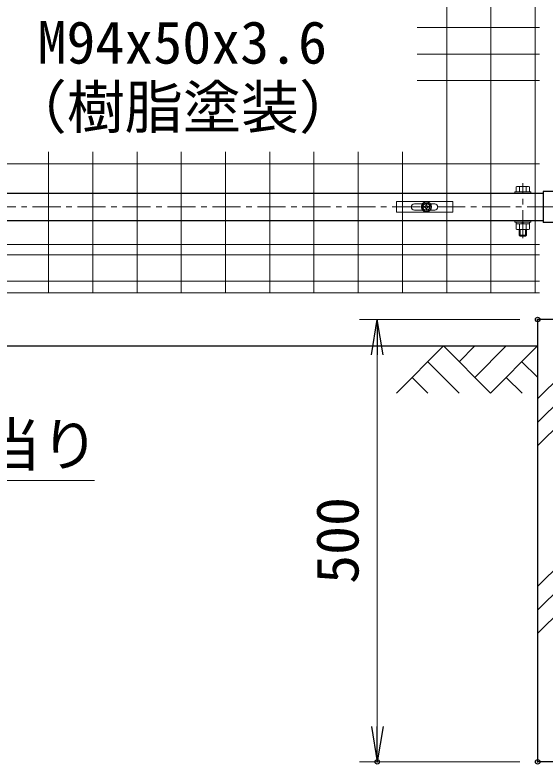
# Model space of a CAD drawing. Units: millimetres, scale not verified. Extents: x -4200 to 4200, y -2970 to 2970.
# Drawn here: x -2342 to -1743, y -455 to 391 of the extents above; entities that cross this region are included whole.
import ezdxf
from ezdxf.enums import TextEntityAlignment as Align

# ---------------------------------------------------------------- set-up
doc = ezdxf.new("R2010")
doc.units = ezdxf.units.MM
doc.header["$LTSCALE"] = 10
doc.header["$PDMODE"] = 32
doc.header["$PDSIZE"] = 5
doc.linetypes.add('USER1', pattern=[50.8, 31.75, -6.35, 6.35, -6.35])
for name, color, linetype, lineweight in [('0-0_D-STR-TXT', 7, 'Continuous', 13), ('0-1_D-STR4', 7, 'Continuous', 25), ('0-2_D-STR-DIM', 7, 'Continuous', 13), ('0-4_Defpoints', 6, 'Continuous', 25), ('0-5_D-BGD', 7, 'Continuous', 25), ('0-6_D-STR1', 1, 'Continuous', 25), ('0-7_D-BMK', 2, 'USER1', 13), ('0-8_D-STR3', 3, 'Continuous', 13), ('0-A_D-DCR-HCH', 7, 'Continuous', 13), ('0-B_D-STR2', 7, 'Continuous', 13)]:
    doc.layers.add(name, color=color, linetype=linetype, lineweight=lineweight)
doc.layers.add('0-3_0', color=7, linetype='Continuous')
doc.styles.add('ＭＳ ゴシック', font='')
doc.styles.get('ＭＳ ゴシック').set_extended_font_data('MS Gothic')

# ---------------------------------------------------------------- blocks, each defined once
blk = doc.blocks.new('_Open')
at = {"layer": '0-3_0'}
blk.add_line((-10, 1.667), (0, 0), dxfattribs=at)
blk.add_lwpolyline([(-10, -1.667), (0, 0), (-10, 0)], dxfattribs=at)
blk = doc.blocks.new('U39')
at = {"layer": '0-4_Defpoints'}
blk.add_circle((7440, 1272), 40, dxfattribs=at)
at = {"layer": '0-6_D-STR1'}
for p, q in [((8760, 1447), (8760, 1097)), ((8890, 1447), (8760, 1447)), ((580, 1427), (8760, 1427)), ((580, 1117), (8760, 1117)), ((8890, 1097), (8760, 1097))]:
    blk.add_line(p, q, dxfattribs=at)
at = {"layer": '0-7_D-BMK'}
for p, q in [((8529.7, 918.5), (8529.7, 1539.4)), ((450, 1272), (8890, 1272))]:
    blk.add_line(p, q, dxfattribs=at)
at = {"layer": '0-8_D-STR3'}
for p, q in [((8439.7, 1443), (8439.7, 1427)), ((8619.7, 1443), (8439.7, 1443)), ((8454.7, 1443), (8454.7, 1497.5)), ((8454.7, 1443), (8604.7, 1443)), ((8473.5, 1503), (8586, 1503)), ((8492.2, 1443), (8492.2, 1497.5)), ((8567.2, 1443), (8567.2, 1497.5)), ((8604.7, 1443), (8604.7, 1497.5)), ((8619.7, 1443), (8619.7, 1427)), ((8619.7, 1427), (8439.7, 1427)), ((8439.7, 1117), (8439.7, 1101)), ((8619.7, 1117), (8439.7, 1117)), ((8619.7, 1101), (8439.7, 1101)), ((8519.1, 1081), (8530.6, 1101)), ((8526, 1081), (8537.5, 1101)), ((8619.7, 1117), (8619.7, 1101)), ((8454.7, 1081), (8454.7, 1021.5)), ((8586, 1016), (8473.5, 1016)), ((8489.7, 953), (8489.7, 1016)), ((8492.2, 1081), (8492.2, 1021.5)), ((8499.7, 943), (8499.7, 1016)), ((8559.7, 943), (8559.7, 1016)), ((8567.2, 1081), (8567.2, 1021.5)), ((8569.7, 953), (8569.7, 1016)), ((8604.7, 1081), (8604.7, 1021.5)), ((8499.7, 943), (8489.7, 953)), ((8569.7, 953), (8489.7, 953)), ((8499.7, 943), (8559.7, 943)), ((8569.7, 953), (8559.7, 943))]:
    blk.add_line(p, q, dxfattribs=at)
for points in [[(8452.7, 1081), (8606.7, 1081), (8606.7, 1101)], [(8452.7, 1081), (8452.7, 1101), (8606.7, 1101)]]:
    blk.add_lwpolyline(points, dxfattribs=at)
for centre, radius, start, end in [((8473.5, 1468.5), 34.5, 57.13278, 122.86722), ((8529.7, 1373.1), 129.9, 73.22135, 106.77865), ((8586, 1468.5), 34.5, 57.13278, 122.86722), ((8473.5, 1050.5), 34.5, 237.13278, 302.86722), ((8529.7, 1145.9), 129.9, 253.22135, 286.77865), ((8586, 1050.5), 34.5, 237.13278, 302.86722)]:
    blk.add_arc(centre, radius, start, end, dxfattribs=at)
blk = doc.blocks.new('A$C5ba32ecb')
at = {"layer": '0-8_D-STR3'}
for p, q in [((-337.5, 60), (297.5, 60)), ((-337.5, -60), (-337.5, 60)), ((-135, 35), (-45.6, 35)), ((-18.5, 4.2), (-31.5, 3.9)), ((-31.5, 3.9), (-31.5, -4)), ((-4, 31.5), (-4.2, 18.5)), ((-4, 31.5), (4, 31.5)), ((4, 31.5), (4.2, 18.5)), ((18.5, 4.2), (31.5, 3.9)), ((31.5, 3.9), (31.5, -4)), ((45.6, 35), (95, 35)), ((-135, -35), (-45.6, -35)), ((-18.5, -4.2), (-31.5, -4)), ((-4, -31.5), (-4.2, -18.5)), ((18.5, -4.2), (31.5, -4)), ((45.6, -35), (95, -35))]:
    blk.add_line(p, q, dxfattribs=at)
for points in [[(-337.5, -60), (297.5, -60), (297.5, 60)], [(-4, -31.5), (4, -31.5), (4.2, -18.5)]]:
    blk.add_lwpolyline(points, dxfattribs=at)
for radius in [57.5, 52.5]:
    blk.add_circle((0, 0), radius, dxfattribs=at)
for centre, radius, start, end in [((-135, 0), 35, 90, 270), ((-19.1, 19), 14.9, 270, 0), ((19.1, 19), 14.9, 180, 270), ((95, 0), 35, 270, 90), ((-19.1, -19), 14.9, 0, 90), ((19.1, -19), 14.9, 90, 180)]:
    blk.add_arc(centre, radius, start, end, dxfattribs=at)
blk = doc.blocks.new('A$Ca8bccbd4')
at = {"layer": '0-8_D-STR3'}
for p, q in [((-337.5, 60), (297.5, 60)), ((-337.5, -60), (-337.5, 60)), ((-135, 35), (-45.6, 35)), ((-18.5, 4.2), (-31.5, 3.9)), ((-31.5, 3.9), (-31.5, -4)), ((-4, 31.5), (-4.2, 18.5)), ((-4, 31.5), (4, 31.5)), ((4, 31.5), (4.2, 18.5)), ((18.5, 4.2), (31.5, 3.9)), ((31.5, 3.9), (31.5, -4)), ((45.6, 35), (95, 35)), ((-135, -35), (-45.6, -35)), ((-18.5, -4.2), (-31.5, -4)), ((-4, -31.5), (-4.2, -18.5)), ((18.5, -4.2), (31.5, -4)), ((45.6, -35), (95, -35))]:
    blk.add_line(p, q, dxfattribs=at)
for points in [[(-337.5, -60), (297.5, -60), (297.5, 60)], [(-4, -31.5), (4, -31.5), (4.2, -18.5)]]:
    blk.add_lwpolyline(points, dxfattribs=at)
for radius in [57.5, 52.5]:
    blk.add_circle((0, 0), radius, dxfattribs=at)
for centre, radius, start, end in [((-135, 0), 35, 90, 270), ((-19.1, 19), 14.9, 270, 0), ((19.1, 19), 14.9, 180, 270), ((95, 0), 35, 270, 90), ((-19.1, -19), 14.9, 0, 90), ((19.1, -19), 14.9, 90, 180)]:
    blk.add_arc(centre, radius, start, end, dxfattribs=at)

msp = doc.modelspace()

# ---------------------------------------------------------------- linework, layer by layer
at = {"layer": '0-0_D-STR-TXT'}
msp.add_lwpolyline([(-2252.07, -135.12), (-2451.07, -135.12), (-2607.1, 272.73)], dxfattribs=at)
at = {"layer": '0-1_D-STR4'}
for p, q in [((-1656.65, 47.09), (-1751.4, 47.09)), ((-1751.4, 47.09), (-1751.4, -452.91)), ((-1501.4, -452.91), (-1751.4, -452.91))]:
    msp.add_line(p, q, dxfattribs=at)
at = {"layer": '0-2_D-STR-DIM'}
for p, q in [((-1771.4, 47.09), (-1952.65, 47.09)), ((-1932.65, 7.09), (-1932.65, -412.91)), ((-1771.4, -452.91), (-1952.65, -452.91))]:
    msp.add_line(p, q, dxfattribs=at)
at = {"layer": '0-4_Defpoints'}
for p in [(-1751.4, 47.09), (-1932.65, -452.91), (-1751.4, -452.91), (-1751.4, -452.91)]:
    msp.add_point(p, dxfattribs=at)
at = {"layer": '0-5_D-BGD'}
msp.add_line((-2536.4, 17.09), (-1751.4, 17.09), dxfattribs=at)
at = {"layer": '0-A_D-DCR-HCH'}
for p, q in [((-1751.4, -42.76), (-1661.54, 47.09)), ((-1751.4, -69.28), (-1656.65, 25.47)), ((-1857.82, 17.09), (-1911.03, -36.12)), ((-1857.82, 17.09), (-1804.61, -36.12)), ((-1840.08, -0.64), (-1822.35, 17.09)), ((-1822.35, -18.38), (-1786.87, 17.09)), ((-1804.61, -36.12), (-1751.4, 17.09)), ((-1875.56, -0.64), (-1839.92, -36.12)), ((-1769.13, -0.64), (-1751.4, -18.3)), ((-1751.4, -95.8), (-1656.65, -1.05)), ((-1893.29, -18.38), (-1875.48, -36.12)), ((-1786.87, -18.38), (-1769.05, -36.12)), ((-1751.4, -307.93), (-1596.37, -152.91)), ((-1751.4, -281.41), (-1622.89, -152.91)), ((-1751.4, -254.89), (-1649.41, -152.91))]:
    msp.add_line(p, q, dxfattribs=at)
at = {"layer": '0-B_D-STR2'}
for p, q in [((-1854.15, 647.09), (-1854.15, 77.09)), ((-1804.15, 647.09), (-1804.15, 77.09)), ((-1754.15, 647.09), (-1754.15, 77.09)), ((-1749.15, 377.09), (-1887.45, 377.09)), ((-1749.15, 347.09), (-1887.45, 347.09)), ((-1749.15, 317.09), (-1887.45, 317.09)), ((-2304.15, 236.7), (-2304.15, 77.09)), ((-2254.15, 236.7), (-2254.15, 77.09)), ((-2204.15, 236.7), (-2204.15, 77.09)), ((-2154.15, 236.7), (-2154.15, 77.09)), ((-2104.15, 236.7), (-2104.15, 77.09)), ((-2054.15, 236.7), (-2054.15, 77.09)), ((-2004.15, 236.7), (-2004.15, 77.09)), ((-1954.15, 236.7), (-1954.15, 77.09)), ((-1904.15, 236.7), (-1904.15, 77.09)), ((-1749.15, 223.09), (-2559.15, 223.09)), ((-1749.15, 131.85), (-2559.15, 131.85)), ((-1749.15, 119.99), (-2559.15, 119.99)), ((-1749.15, 90.19), (-2559.15, 90.19)), ((-1749.15, 77.09), (-2559.15, 77.09))]:
    msp.add_line(p, q, dxfattribs=at)

# ---------------------------------------------------------------- block references
at = {"layer": '0-2_D-STR-DIM', "xscale": 0.1, "yscale": 0.1}
for name, p in [('U39', (-2621.14, 47.09)), ('A$C5ba32ecb', (-1877.14, 174.29))]:
    msp.add_blockref(name, p, dxfattribs=at)
at = {"layer": '0-2_D-STR-DIM', "xscale": 4, "yscale": 4}
for p, rotation in [((-1932.65, 47.09), 90), ((-1932.65, -452.91), 270)]:
    msp.add_blockref('_Open', p, dxfattribs=dict(at, rotation=rotation))
at = {"layer": '0-B_D-STR2', "xscale": 0.1, "yscale": 0.1}
msp.add_blockref('A$Ca8bccbd4', (-1877.14, 174.29), dxfattribs=at)

# ---------------------------------------------------------------- texts
at = {"layer": '0-0_D-STR-TXT', "style": 'ＭＳ ゴシック'}
for s, p in [('（樹脂塗装）', (-2349.07, 248.64)), ('戸当り', (-2443.99, -132.77))]:
    msp.add_text(s, height=48.09, dxfattribs=at).set_placement(p, align=Align.BOTTOM_LEFT)
at = {"layer": '0-2_D-STR-DIM', "style": 'ＭＳ ゴシック'}
msp.add_text('500', height=48.09, rotation=90, dxfattribs=at).set_placement((-1939.4, -251.78), align=Align.BOTTOM_LEFT)
at = {"layer": '0-B_D-STR2', "style": 'ＭＳ ゴシック'}
msp.add_text('M94x50x3.6', height=48.09, dxfattribs=at).set_placement((-2316.58, 321.82), align=Align.BOTTOM_LEFT)

doc.saveas('drawing.dxf')
